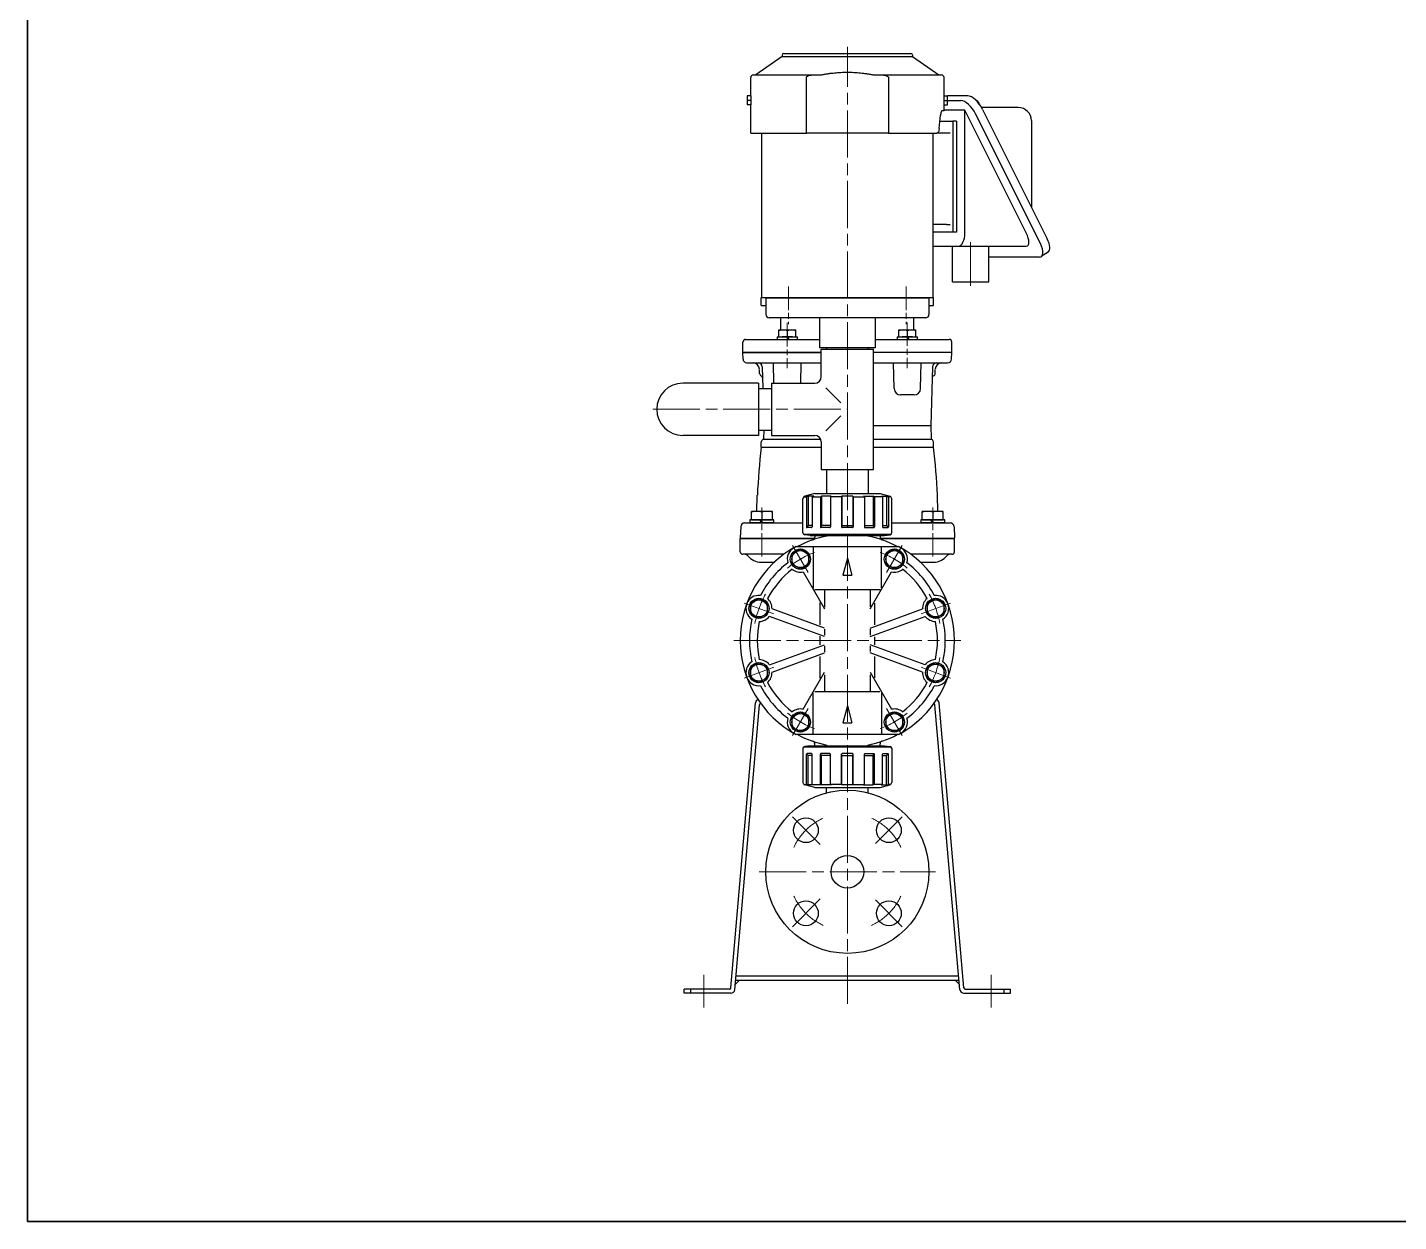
# Model space of a CAD drawing. Header units: millimetres. Extents: x 0 to 2100, y 0 to 1485.
# Drawn here: x 0 to 1050, y 0 to 914 of the extents above; entities that cross this region are included whole.
import ezdxf
from ezdxf.enums import TextEntityAlignment as Align

# ---------------------------------------------------------------- set-up
doc = ezdxf.new("R2010")
doc.units = ezdxf.units.MM
doc.linetypes.add('AM_ISO08W050', pattern=[18, 12, -1.5, 3, -1.5])
doc.linetypes.add('AM_ISO08W050x2', pattern=[9, 6, -0.75, 1.5, -0.75])
for name, color, linetype, lineweight in [('AM_0', 7, 'Continuous', 35), ('AM_1', 3, 'Continuous', 30), ('AM_1N', 3, 'Continuous', 30), ('AM_7', 2, 'AM_ISO08W050', 15), ('ZUWAKU-AM_0', 7, 'Continuous', 35), ('ZUWAKU-AM_6', 110, 'Continuous', 15)]:
    doc.layers.add(name, color=color, linetype=linetype, lineweight=lineweight)
doc.styles.get("Standard").update_dxf_attribs({"font": 'MS PMincho.ttf'})

# ---------------------------------------------------------------- blocks, each defined once
blk = doc.blocks.new('0DXFF_A3')
at = {"layer": 'ZUWAKU-AM_0', "color": 255, "linetype": 'Continuous'}
for p, q in [((0, 297), (0, 0)), ((0, 0), (420, 0))]:
    blk.add_line(p, q, dxfattribs=at)
at = {"layer": 'ZUWAKU-AM_0', "color": 40}
blk.add_attdef('DWG{7}', (353.5, 8.5), '', height=6, dxfattribs=at)
blk.add_attdef('REV', text='', height=4, dxfattribs=at).set_placement((406.69, 7.8), align=Align.BOTTOM_CENTER)
at = {"layer": 'ZUWAKU-AM_6', "flags": 1}
blk.add_attdef('FOR', (336, 28), '', height=2.5, dxfattribs=at)
at = {"layer": 'ZUWAKU-AM_6', "color": 100}
blk.add_attdef('MOD{17}', text='', height=3.2, dxfattribs=at).set_placement((351.87, 22), align=Align.MIDDLE_LEFT)

msp = doc.modelspace()

# ---------------------------------------------------------------- linework, layer by layer
at = {"layer": 'AM_1'}
for p, q in [((577.9, 893), (577.9, 891.8)), ((579.2, 894.3), (676.6, 894.3)), ((677.9, 893), (677.9, 891.8)), ((577.9, 891.8), (557.9, 877.8)), ((577.9, 891.8), (677.9, 891.8)), ((677.9, 891.8), (697.9, 877.8)), ((553.9, 861.8), (553.9, 875.8)), ((555.9, 877.8), (601.5, 877.8)), ((596.5, 833.3), (596.5, 875.8)), ((601.5, 877.8), (607.6, 877.8)), ((648.1, 877.8), (654.2, 877.8)), ((654.2, 877.8), (699.9, 877.8)), ((659.3, 875.8), (659.3, 833.3)), ((701.9, 861.8), (701.9, 875.8)), ((553.9, 861.8), (551.1, 861.8)), ((551.1, 861.8), (551.1, 858.3)), ((553.9, 861.8), (553.9, 858.3)), ((701.9, 861.8), (704.7, 861.8)), ((701.9, 858.3), (701.9, 861.8)), ((720.2, 861.8), (704.7, 861.8)), ((704.7, 858.3), (704.7, 861.8)), ((553.9, 858.3), (551.1, 858.3)), ((551.1, 858.3), (551.1, 854.8)), ((553.9, 854.8), (551.1, 854.8)), ((553.9, 858.3), (553.9, 854.8)), ((553.9, 833.3), (553.9, 854.8)), ((701.9, 858.3), (704.7, 858.3)), ((701.9, 854.8), (701.9, 858.3)), ((701.9, 850.3), (701.9, 854.8)), ((701.9, 854.8), (704.7, 854.8)), ((717.9, 850.9), (701.9, 850.9)), ((704.7, 858.3), (714.9, 858.3)), ((704.7, 854.8), (704.7, 858.3)), ((764.9, 756.8), (717.9, 850.9)), ((717.9, 756.8), (717.9, 850.9)), ((758.8, 852.8), (730.6, 852.8)), ((731.4, 851.4), (781, 752.2)), ((698.8, 842.3), (708.6, 842.3)), ((701.9, 850.3), (700.4, 850.3)), ((711.4, 842.3), (708.6, 842.3)), ((708.6, 842.3), (708.6, 757.3)), ((711.4, 842.3), (711.4, 757.3)), ((775.7, 748.7), (726.1, 847.9)), ((768.8, 842.8), (768.8, 776.6)), ((553.9, 833.3), (596.5, 833.3)), ((562.3, 707.3), (562.3, 833.3)), ((659.3, 833.3), (596.5, 833.3)), ((659.3, 833.3), (696.5, 833.3)), ((693.5, 707.3), (693.5, 833.3)), ((703.9, 833.3), (696.5, 833.3)), ((706.6, 833.3), (703.9, 833.3)), ((703.9, 763.3), (693.5, 763.3)), ((708.6, 757.3), (693.5, 757.3)), ((703.9, 763.3), (706.6, 763.3)), ((711.4, 757.3), (708.6, 757.3)), ((693.5, 746.8), (712.9, 746.8)), ((708.3, 719.3), (708.3, 746.8)), ((712.9, 746.8), (764.9, 746.8)), ((736.3, 719.3), (736.3, 746.8)), ((774.9, 738.3), (736.3, 738.3)), ((781.6, 742.2), (776.4, 738.7)), ((708.3, 719.3), (736.3, 719.3)), ((561.9, 707.3), (693.9, 707.3)), ((561.9, 701.3), (561.9, 707.3)), ((565.4, 706.8), (565.4, 694.3)), ((690.4, 706.8), (565.4, 706.8)), ((690.4, 706.8), (690.4, 694.3)), ((693.9, 701.3), (693.9, 707.3)), ((561.9, 701.3), (565.4, 701.3)), ((690.4, 701.3), (693.9, 701.3)), ((687.9, 691.8), (567.9, 691.8)), ((575.4, 682.6), (588.4, 682.6)), ((575.4, 677.3), (575.4, 682.6)), ((576.9, 682.6), (576.9, 691.8)), ((588.4, 677.3), (588.4, 682.6)), ((606.6, 691.8), (606.6, 668.8)), ((649.1, 691.8), (649.1, 668.8)), ((667.3, 682.6), (680.3, 682.6)), ((667.3, 677.3), (667.3, 682.6)), ((678.9, 682.6), (678.9, 691.8)), ((680.3, 677.3), (680.3, 682.6)), ((547.9, 665.3), (547.9, 673.3)), ((549.9, 675.3), (606.6, 675.3)), ((574.2, 677.3), (589.6, 677.3)), ((574.2, 677.3), (574.2, 675.3)), ((574.2, 675.3), (589.6, 675.3)), ((575.4, 677.3), (577.9, 677.3)), ((577.9, 677.3), (585.9, 677.3)), ((585.9, 677.3), (577.9, 677.3)), ((581.5, 677.3), (582.2, 675.3)), ((581.9, 682), (581.9, 677.3)), ((582.3, 677.3), (583, 675.3)), ((585.9, 677.3), (588.4, 677.3)), ((589.6, 675.3), (589.6, 677.3)), ((649.1, 675.3), (705.9, 675.3)), ((666.1, 677.3), (681.5, 677.3)), ((666.1, 677.3), (666.1, 675.3)), ((666.1, 675.3), (681.5, 675.3)), ((667.3, 677.3), (669.8, 677.3)), ((669.8, 677.3), (677.8, 677.3)), ((677.8, 677.3), (669.8, 677.3)), ((673.4, 677.3), (674.2, 675.3)), ((673.8, 682), (673.8, 677.3)), ((674.2, 677.3), (675, 675.3)), ((677.8, 677.3), (680.3, 677.3)), ((681.5, 675.3), (681.5, 677.3)), ((707.9, 665.3), (707.9, 673.3)), ((547.9, 665.3), (607.9, 665.3)), ((548, 660.2), (547.9, 665.3)), ((607.9, 665.3), (547.9, 665.3)), ((607.9, 665.3), (547.9, 665.3)), ((649.1, 668.8), (606.6, 668.8)), ((607.9, 646.8), (607.9, 667.8)), ((607.9, 667.8), (647.9, 667.8)), ((611.9, 668.8), (611.9, 667.8)), ((643.9, 668.8), (643.9, 667.8)), ((647.9, 575.8), (647.9, 667.8)), ((707.9, 665.3), (647.9, 665.3)), ((707.9, 665.3), (647.9, 665.3)), ((707.9, 665.3), (647.9, 665.3)), ((707.7, 660.2), (707.9, 665.3)), ((550.7, 657.3), (607.9, 657.3)), ((560.7, 649.2), (560.6, 652.4)), ((562.7, 654.4), (563.1, 637.8)), ((571.7, 641.8), (571.3, 657.3)), ((592.2, 641.8), (592.6, 657.3)), ((647.9, 657.3), (704.7, 657.3)), ((663.7, 637.7), (663.2, 657.3)), ((684, 637.7), (684.5, 657.3)), ((693.1, 654.4), (691.9, 609.3)), ((695.1, 649.2), (695.1, 652.4)), ((559.9, 641.8), (501.9, 641.8)), ((559.9, 641.8), (559.9, 601.8)), ((569.9, 641.8), (569.9, 601.8)), ((569.9, 641.8), (602.9, 641.8)), ((559.9, 637.8), (569.9, 637.8)), ((611.4, 638.3), (622.9, 626.7)), ((679, 632.8), (668.7, 632.8)), ((611.4, 605.3), (622.9, 616.8)), ((647.9, 609.3), (691.9, 609.3)), ((691.9, 609.3), (692.1, 599.1)), ((559.9, 601.8), (501.9, 601.8)), ((559.9, 605.8), (569.9, 605.8)), ((607.5, 598.8), (563.5, 598.8)), ((563.8, 605.8), (563.7, 599.1)), ((569.9, 601.8), (602.9, 601.8)), ((692.2, 598.8), (647.9, 598.8)), ((561.9, 592.8), (562, 596.8)), ((561.9, 592.8), (607.9, 592.8)), ((607.9, 596.8), (607.9, 575.8)), ((647.9, 592.8), (693.9, 592.8)), ((693.9, 592.8), (693.8, 596.8)), ((607.9, 575.8), (647.9, 575.8)), ((611.9, 575.8), (611.9, 557.3)), ((643.9, 575.8), (643.9, 557.3)), ((602.9, 557.3), (595.4, 555.3)), ((602.9, 557.3), (652.9, 557.3)), ((652.9, 557.3), (660.4, 555.3)), ((558.6, 543.7), (558.9, 556.1)), ((593.9, 527.3), (593.9, 553.3)), ((594.6, 554.9), (596.5, 554.9)), ((597.9, 555.3), (596.5, 554.9)), ((596.5, 554.9), (596.5, 531.8)), ((597.9, 555.3), (597.9, 532.8)), ((602.1, 555.3), (597.9, 555.3)), ((602.1, 555.3), (600.9, 554.9)), ((600.9, 554.9), (607.2, 554.9)), ((600.9, 554.9), (600.9, 531.8)), ((607.2, 554.9), (608.1, 555.3)), ((607.2, 554.9), (607.2, 531.8)), ((608.1, 555.3), (608.1, 532.8)), ((615.4, 555.3), (608.1, 555.3)), ((614.9, 554.9), (615.4, 555.3)), ((614.9, 554.9), (614.9, 531.8)), ((623.4, 554.9), (614.9, 554.9)), ((623.6, 555.3), (623.4, 554.9)), ((623.4, 554.9), (623.4, 531.8)), ((623.6, 555.3), (623.6, 532.8)), ((632.1, 555.3), (623.6, 555.3)), ((632.1, 555.3), (632.1, 532.8)), ((632.1, 555.3), (632.3, 554.9)), ((632.3, 554.9), (632.3, 531.8)), ((632.3, 554.9), (640.9, 554.9)), ((640.3, 555.3), (647.7, 555.3)), ((640.9, 554.9), (640.3, 555.3)), ((640.9, 554.9), (640.9, 531.8)), ((647.7, 555.3), (647.7, 532.8)), ((648.6, 554.9), (647.7, 555.3)), ((654.9, 554.9), (648.6, 554.9)), ((648.6, 554.9), (648.6, 531.8)), ((653.7, 555.3), (657.9, 555.3)), ((653.7, 555.3), (654.9, 554.9)), ((654.9, 554.9), (654.9, 531.8)), ((657.9, 555.3), (657.9, 532.8)), ((657.9, 555.3), (659.3, 554.9)), ((661.2, 554.9), (659.3, 554.9)), ((659.3, 554.9), (659.3, 531.8)), ((661.9, 527.3), (661.9, 553.3)), ((697.2, 543.7), (696.8, 556.1)), ((571.7, 537.3), (553.3, 537.3)), ((553.3, 537.3), (553.3, 534.8)), ((570.5, 543.7), (554.5, 543.7)), ((554.5, 537.3), (554.5, 543.7)), ((554.5, 537.3), (570.5, 537.3)), ((567.5, 537.3), (557.5, 537.3)), ((562, 534.8), (561.1, 537.3)), ((563, 534.8), (562.1, 537.3)), ((562.5, 543), (562.5, 537.3)), ((570.5, 537.3), (570.5, 543.7)), ((571.7, 534.8), (571.7, 537.3)), ((702.5, 537.3), (684.1, 537.3)), ((684.1, 537.3), (684.1, 534.8)), ((701.3, 543.7), (685.3, 543.7)), ((685.3, 537.3), (685.3, 543.7)), ((685.3, 537.3), (701.3, 537.3)), ((698.3, 537.3), (688.3, 537.3)), ((692.8, 534.8), (691.9, 537.3)), ((693.8, 534.8), (692.9, 537.3)), ((693.3, 543), (693.3, 537.3)), ((701.3, 537.3), (701.3, 543.7)), ((702.5, 534.8), (702.5, 537.3)), ((546.2, 531.9), (545.9, 523.3)), ((549.2, 534.8), (593.9, 534.8)), ((571.7, 534.8), (553.3, 534.8)), ((594.5, 526.1), (661.2, 526.1)), ((599.4, 525.3), (595.2, 525.8)), ((597.9, 532.8), (596.6, 531.4)), ((600.4, 531.3), (597, 531.3)), ((600.9, 532.8), (597.9, 532.8)), ((599.4, 525.3), (656.4, 525.3)), ((602.9, 525.3), (602.9, 523.8)), ((608.1, 532.8), (607.3, 531.5)), ((614.4, 531.3), (607.7, 531.3)), ((614.9, 532.8), (608.1, 532.8)), ((623.6, 532.8), (623.5, 531.6)), ((623.6, 532.8), (632.1, 532.8)), ((631.8, 531.3), (623.9, 531.3)), ((632.1, 532.8), (632.3, 531.6)), ((640.9, 532.8), (647.7, 532.8)), ((641.4, 531.3), (648.1, 531.3)), ((647.7, 532.8), (648.5, 531.5)), ((652.9, 525.3), (652.9, 523.8)), ((654.9, 532.8), (657.9, 532.8)), ((655.4, 531.3), (658.8, 531.3)), ((656.4, 525.3), (660.6, 525.8)), ((657.9, 532.8), (659.1, 531.4)), ((661.9, 534.8), (706.6, 534.8)), ((702.5, 534.8), (684.1, 534.8)), ((709.6, 531.9), (709.9, 523.3)), ((545.9, 523.3), (546.4, 522.8)), ((602.6, 522.8), (545.9, 522.8)), ((545.9, 512.8), (545.9, 522.8)), ((546.4, 522.8), (602.6, 522.8)), ((588.6, 516.8), (667.1, 516.8)), ((601.7, 516.8), (601.7, 485)), ((709.9, 522.8), (653.2, 522.8)), ((653.2, 522.8), (709.4, 522.8)), ((654, 485.1), (654, 516.8)), ((709.9, 523.3), (709.4, 522.8)), ((709.9, 512.8), (709.9, 522.8)), ((579.2, 510.8), (547.9, 510.8)), ((561.8, 504.8), (572, 504.8)), ((627.9, 507.8), (624.4, 494.8)), ((627.9, 507.8), (631.4, 494.8)), ((707.9, 510.8), (676.5, 510.8)), ((683.8, 504.8), (693.9, 504.8)), ((594, 497.4), (610.4, 469)), ((624.4, 494.8), (631.4, 494.8)), ((645.3, 469), (661.7, 497.4)), ((603.1, 483.8), (652.9, 483.8)), ((610.4, 483.8), (610.4, 470.3)), ((645.3, 483.8), (645.3, 470.6)), ((606.8, 473.8), (606.8, 456.9)), ((648.9, 456.8), (648.9, 473.4)), ((610.4, 447.9), (568.2, 463.3)), ((610.4, 454.3), (570.2, 469)), ((645.3, 454.3), (685.5, 469)), ((645.3, 447.9), (687.6, 463.3)), ((610.4, 453.5), (610.4, 448.9)), ((645.3, 453.5), (645.3, 448.9)), ((568.2, 426.3), (610.4, 441.6)), ((606.8, 448.1), (606.8, 441.4)), ((687.6, 426.3), (645.3, 441.6)), ((648.9, 441.4), (648.9, 447.7)), ((570.2, 420.6), (610.4, 435.3)), ((606.8, 432.7), (606.8, 415.9)), ((610.4, 440.6), (610.4, 436)), ((645.3, 440.6), (645.3, 436.5)), ((685.5, 420.6), (645.3, 435.3)), ((648.9, 416.2), (648.9, 432.5)), ((594, 392.2), (610.4, 420.6)), ((645.3, 420.6), (661.7, 392.2)), ((610.4, 418.6), (610.4, 405.8)), ((645.3, 418.6), (645.3, 405.8)), ((601.7, 372.8), (601.7, 404.7)), ((603, 405.8), (652.8, 405.8)), ((654, 404.7), (654, 372.8)), ((538.6, 178.9), (557.6, 397.1)), ((541.6, 177.5), (560.7, 395.7)), ((627.9, 394.8), (624.4, 381.8)), ((627.9, 394.8), (631.4, 381.8)), ((714.1, 177.5), (695, 395.7)), ((717.2, 178.9), (698.1, 397.1)), ((624.4, 381.8), (631.4, 381.8)), ((667.1, 372.8), (588.6, 372.8)), ((593.9, 362.3), (593.9, 336.2)), ((594.5, 363.5), (661.2, 363.5)), ((599.4, 364.3), (595.2, 363.7)), ((596.5, 334.7), (596.5, 357.8)), ((597.9, 356.8), (596.6, 358.1)), ((600.4, 358.3), (597, 358.3)), ((599.4, 364.3), (656.4, 364.3)), ((600.9, 334.7), (600.9, 357.8)), ((602.9, 364.3), (602.9, 365.8)), ((607.2, 334.7), (607.2, 357.8)), ((608.1, 356.8), (607.3, 358.1)), ((614.4, 358.3), (607.7, 358.3)), ((614.9, 334.7), (614.9, 357.8)), ((623.4, 334.7), (623.4, 357.8)), ((623.6, 356.8), (623.5, 358)), ((631.8, 358.3), (623.9, 358.3)), ((632.1, 356.8), (632.3, 358)), ((632.3, 334.7), (632.3, 357.8)), ((640.9, 334.7), (640.9, 357.8)), ((641.4, 358.3), (648.1, 358.3)), ((647.7, 356.8), (648.5, 358.1)), ((648.6, 334.7), (648.6, 357.8)), ((652.9, 364.3), (652.9, 365.8)), ((654.9, 334.7), (654.9, 357.8)), ((655.4, 358.3), (658.8, 358.3)), ((656.4, 364.3), (660.6, 363.7)), ((657.9, 356.8), (659.1, 358.1)), ((659.3, 334.7), (659.3, 357.8)), ((661.9, 362.3), (661.9, 336.2)), ((600.9, 356.8), (597.9, 356.8)), ((597.9, 334.3), (597.9, 356.8)), ((614.9, 356.8), (608.1, 356.8)), ((608.1, 334.3), (608.1, 356.8)), ((623.6, 356.8), (632.1, 356.8)), ((623.6, 334.3), (623.6, 356.8)), ((632.1, 334.3), (632.1, 356.8)), ((640.9, 356.8), (647.7, 356.8)), ((647.7, 334.3), (647.7, 356.8)), ((654.9, 356.8), (657.9, 356.8)), ((657.9, 334.3), (657.9, 356.8)), ((594.6, 334.7), (596.5, 334.7)), ((602.9, 332.3), (595.4, 334.3)), ((597.9, 334.3), (596.5, 334.7)), ((602.1, 334.3), (597.9, 334.3)), ((600.9, 334.7), (607.2, 334.7)), ((602.1, 334.3), (600.9, 334.7)), ((602.9, 332.3), (652.9, 332.3)), ((607.2, 334.7), (608.1, 334.3)), ((615.4, 334.3), (608.1, 334.3)), ((611.9, 328.2), (611.9, 332.3)), ((614.9, 334.7), (615.4, 334.3)), ((623.4, 334.7), (614.9, 334.7)), ((623.6, 334.3), (623.4, 334.7)), ((632.1, 334.3), (623.6, 334.3)), ((632.1, 334.3), (632.3, 334.7)), ((632.3, 334.7), (640.9, 334.7)), ((640.9, 334.7), (640.3, 334.3)), ((640.3, 334.3), (647.7, 334.3)), ((643.9, 328.2), (643.9, 332.3)), ((648.6, 334.7), (647.7, 334.3)), ((654.9, 334.7), (648.6, 334.7)), ((652.9, 332.3), (660.4, 334.3)), ((653.7, 334.3), (654.9, 334.7)), ((653.7, 334.3), (657.9, 334.3)), ((657.9, 334.3), (659.3, 334.7)), ((661.2, 334.7), (659.3, 334.7)), ((545.3, 184.8), (542, 181.5)), ((542.3, 184.8), (713.5, 184.8)), ((542.6, 188), (713.2, 188)), ((710.5, 184.8), (713.8, 181.5)), ((502.9, 174.8), (502.9, 178)), ((537.6, 178), (502.9, 178)), ((538.7, 174.8), (502.9, 174.8)), ((507.9, 174.8), (507.9, 178)), ((717.1, 174.8), (752.9, 174.8)), ((718.2, 178), (752.9, 178)), ((747.9, 174.8), (747.9, 178)), ((752.9, 174.8), (752.9, 178))]:
    msp.add_line(p, q, dxfattribs=at)
for centre, radius in [((627.9, 267.8), 62.5), ((596.1, 299.6), 9.5), ((659.7, 299.6), 9.5), ((627.9, 267.8), 12.5), ((596.1, 236), 9.5), ((659.7, 236), 9.5)]:
    msp.add_circle(centre, radius, dxfattribs=at)
for centre, radius, start, end in [((579.2, 893), 1.3, 90, 180), ((676.6, 893), 1.3, 0, 90), ((555.9, 875.8), 2, 90, 180), ((699.9, 875.8), 2, 0, 90), ((758.8, 842.8), 10, 0, 90), ((567.9, 694.3), 2.5, 180, 270), ((687.9, 694.3), 2.5, 270, 0), ((578.7, 673.2), 9.37, 69.7054, 110.2946), ((585.2, 673.2), 9.37, 69.7054, 110.2946), ((670.6, 673.2), 9.37, 69.7054, 110.2946), ((677.1, 673.2), 9.37, 69.7054, 110.2946), ((549.9, 673.3), 2, 90, 180), ((705.9, 673.3), 2, 0, 90), ((551, 660.3), 3, 181.5003, 261.6843), ((550.3, 655.3), 2, 76.8336, 81.6846), ((555.6, 652.3), 5, 1.4993, 90), ((559.7, 654.3), 3, 1.4993, 90), ((696.1, 654.3), 3, 90, 178.5006), ((700.1, 652.3), 5, 90, 178.5007), ((704.7, 660.3), 3, 270, 358.5), ((501.9, 621.8), 20, 90, 270), ((562.7, 649.3), 2, 181.499, 243.7177), ((560.9, 645.7), 2, 1.4988, 63.7167), ((602.9, 646.8), 5, 270, 0), ((694.8, 645.7), 2, 116.2833, 178.5012), ((693.1, 649.3), 2, 296.2823, 358.501), ((668.7, 637.8), 5, 181.5007, 270), ((679, 637.8), 5, 270, 358.4996), ((564, 596.8), 2, 108.2315, 178.5), ((563.2, 599.2), 0.5, 288.2315, 359), ((602.9, 596.8), 5, 0, 90), ((692.6, 599.2), 0.5, 181, 251.7685), ((691.8, 596.8), 2, 1.5, 71.7685), ((1088.4, 531.8), 530, 173.3909, 177.3692), ((167.4, 531.8), 530, 2.6308, 6.6091), ((595.9, 553.3), 2, 105, 180), ((659.9, 553.3), 2, 0, 75), ((558.5, 532.2), 11.5, 69.7054, 110.2946), ((566.5, 532.2), 11.5, 69.7054, 110.2946), ((689.3, 532.2), 11.5, 69.7054, 110.2946), ((697.3, 532.2), 11.5, 69.7054, 110.2946), ((549.2, 531.8), 3, 90, 178), ((595.4, 527.3), 1.5, 180, 262.5), ((597, 531.8), 0.5, 180, 270), ((600.4, 531.8), 0.5, 270, 0), ((607.7, 531.8), 0.5, 180, 270), ((614.4, 531.8), 0.5, 270, 0), ((623.9, 531.8), 0.5, 180, 270), ((631.8, 531.8), 0.5, 270, 0), ((641.4, 531.8), 0.5, 180, 270), ((648.1, 531.8), 0.5, 270, 0), ((655.4, 531.8), 0.5, 180, 270), ((658.8, 531.8), 0.5, 270, 0), ((660.4, 527.3), 1.5, 277.5, 0), ((706.6, 531.8), 3, 2, 90), ((627.9, 444.8), 82, 118.5921, 241.4079), ((591.9, 507.1), 10, 120, 196.3019), ((627.9, 444.8), 81.5, 101.0096, 117.9404), ((600.9, 523.8), 2, 288.8658, 0), ((627.9, 444.8), 81.5, 62.0596, 78.9904), ((654.9, 523.8), 2, 180, 251.1342), ((627.9, 444.8), 82, 298.5921, 61.4079), ((663.9, 507.1), 10, 343.6981, 60), ((547.9, 512.8), 2, 180, 270), ((549.3, 507.8), 3, 38.6822, 90), ((561.8, 517.8), 13, 218.6822, 270), ((627.9, 444.8), 75, 127.4431, 152.5569), ((627.9, 444.8), 75, 27.4431, 52.5569), ((693.9, 517.8), 13, 270, 321.3178), ((706.4, 507.8), 3, 90, 141.3178), ((707.9, 512.8), 2, 270, 0), ((627.9, 444.8), 69, 127.7604, 152.2396), ((591.9, 507.1), 10, 231.2965, 282.5424), ((663.9, 507.1), 10, 257.4576, 308.7035), ((627.9, 444.8), 69, 27.7604, 52.2396), ((560.2, 469.4), 10, 83.6981, 236.3019), ((560.2, 469.4), 10, 357.4576, 48.7035), ((695.5, 469.4), 10, 131.2965, 182.5424), ((695.5, 469.4), 10, 303.6981, 96.3019), ((560.2, 469.4), 10, 271.2965, 322.5424), ((695.5, 469.4), 10, 217.4576, 268.7035), ((627.9, 444.8), 75, 167.4431, 192.5569), ((627.9, 444.8), 69, 167.7604, 192.2396), ((627.9, 444.8), 69, 347.7604, 12.2396), ((627.9, 444.8), 75, 347.4431, 12.5569), ((560.2, 420.2), 10, 123.6981, 276.3019), ((560.2, 420.2), 10, 37.4576, 88.7035), ((560.2, 420.2), 10, 311.2965, 2.5424), ((695.5, 420.2), 10, 177.4576, 228.7035), ((695.5, 420.2), 10, 91.2965, 142.5424), ((695.5, 420.2), 10, 263.6981, 56.3019), ((627.9, 444.8), 75, 207.4431, 232.5569), ((627.9, 444.8), 69, 207.7604, 232.2396), ((627.9, 444.8), 69, 307.7604, 332.2396), ((627.9, 444.8), 75, 307.4431, 332.5569), ((560.6, 396.8), 3, 112.496, 175), ((695.1, 396.8), 3, 5, 67.504), ((561.7, 395.6), 1, 100.1104, 175), ((591.9, 382.4), 10, 77.4576, 128.7035), ((663.9, 382.4), 10, 51.2965, 102.5424), ((694, 395.6), 1, 5, 79.8896), ((591.9, 382.4), 10, 163.6981, 240), ((663.9, 382.4), 10, 300, 16.3019), ((627.9, 444.8), 81.5, 242.0596, 258.9904), ((600.9, 365.8), 2, 0, 71.1342), ((627.9, 444.8), 81.5, 281.0096, 297.9404), ((654.9, 365.8), 2, 108.8658, 180), ((595.4, 362.3), 1.5, 97.5, 180), ((597, 357.8), 0.5, 90, 180), ((600.4, 357.8), 0.5, 0, 90), ((607.7, 357.8), 0.5, 90, 180), ((614.4, 357.8), 0.5, 0, 90), ((623.9, 357.8), 0.5, 90, 180), ((631.8, 357.8), 0.5, 0, 90), ((641.4, 357.8), 0.5, 90, 180), ((648.1, 357.8), 0.5, 0, 90), ((655.4, 357.8), 0.5, 90, 180), ((658.8, 357.8), 0.5, 0, 90), ((660.4, 362.3), 1.5, 0, 82.5), ((595.9, 336.2), 2, 180, 255), ((659.9, 336.2), 2, 285, 0), ((537.6, 179), 1, 270, 355), ((718.2, 179), 1, 185, 270), ((538.7, 177.8), 3, 270, 355), ((717.1, 177.8), 3, 185, 270)]:
    msp.add_arc(centre, radius, start, end, dxfattribs=at)
for centre, major_axis, ratio, start_param, end_param in [((725.4, 851.4), (-6.66, 9.98), 0.433013, 4.431354, 6.00215), ((720.1, 847.9), (-6.66, 9.98), 0.433013, 4.431354, 6.00215), ((627.9, 906), (0, -222.7), 0.332353, 1.254575, 1.302205), ((712.9, 756.8), (0, -10), 0.5, 0, 1.570796), ((759.9, 756.8), (6.02, -9.73), 0.381966, 6.051362, 7.622158), ((769.7, 748.7), (6.66, -9.98), 0.433013, 6.00215, 7.572947), ((775, 752.2), (6.66, -9.98), 0.433013, 0, 1.289761)]:
    msp.add_ellipse(centre, major_axis=major_axis, ratio=ratio, start_param=start_param, end_param=end_param, dxfattribs=at)
for points, knots in [([(596.5, 875.8), (596.5, 875.9), (596.5, 876), (596.5, 876.1), (596.6, 876.3), (596.8, 876.6), (597.1, 876.8), (597.8, 877.2), (598.3, 877.4), (599.7, 877.7), (600.7, 877.8), (601.5, 877.8)], [2.3697338, 2.3697338, 2.3697338, 2.3697338, 2.3948499, 2.3948499, 2.4238554, 2.4238554, 2.5126853, 2.5126853, 2.6647629, 2.6647629, 2.9177034, 2.9177034, 2.9177034, 2.9177034]), ([(654.2, 877.8), (655.1, 877.8), (656.1, 877.7), (657.4, 877.4), (658, 877.2), (658.7, 876.8), (659, 876.6), (659.2, 876.3), (659.2, 876.1), (659.3, 876), (659.3, 875.9), (659.3, 875.8)], [1.8217642, 1.8217642, 1.8217642, 1.8217642, 2.0747048, 2.0747048, 2.2267823, 2.2267823, 2.3156122, 2.3156122, 2.3446177, 2.3446177, 2.3697338, 2.3697338, 2.3697338, 2.3697338]), ([(726.9, 858.3), (726.8, 858.4), (726.6, 858.5), (726.3, 858.6), (726.2, 858.7), (725.9, 858.8), (725.9, 858.8), (725.9, 858.8)], [2.0350712, 2.0350712, 2.0350712, 2.0350712, 2.2078627, 2.2078627, 2.3806542, 2.3806542, 2.4183023, 2.4183023, 2.4183023, 2.4183023]), ([(729.2, 855), (729.1, 855.2), (729, 855.5), (728.8, 856), (728.7, 856.2), (728.5, 856.6), (728.3, 856.8), (728, 857.2), (727.9, 857.4), (727.5, 857.8), (727.2, 858), (726.9, 858.3)], [0.679241, 0.679241, 0.679241, 0.679241, 0.904129, 0.904129, 1.186865, 1.186865, 1.4696, 1.4696, 1.752336, 1.752336, 2.035071, 2.035071, 2.035071, 2.035071]), ([(700.4, 850.3), (700.2, 850.3), (700.1, 850.2), (699.8, 849.7), (699.7, 849.3), (699.4, 848.4), (699.3, 847.8), (699.2, 847.1), (699.2, 847), (699.2, 846.9)], [0.7592089, 0.7592089, 0.7592089, 0.7592089, 0.9528413, 0.9528413, 1.1464736, 1.1464736, 1.3348006, 1.3348006, 1.3682523, 1.3682523, 1.3682523, 1.3682523]), ([(698.2, 836.7), (698.2, 836.6), (698.2, 836.5), (698.1, 835.8), (698, 835.2), (697.7, 834.3), (697.5, 833.9), (697, 833.4), (696.7, 833.3), (696.5, 833.3)], [0.1549842, 0.1549842, 0.1549842, 0.1549842, 0.1874625, 0.1874625, 0.3749251, 0.3749251, 0.5767283, 0.5767283, 0.7785316, 0.7785316, 0.7785316, 0.7785316])]:
    msp.add_open_spline(points, degree=3, knots=knots, dxfattribs=at)
msp.add_rational_spline([(607.6, 877.8), (627.9, 881.9), (648.1, 877.8)], [1, 1.0446876432, 1], degree=2, dxfattribs=at)
at = {"layer": 'AM_1N'}
for p, q in [((591.9, 514.7), (585.4, 510.9)), ((598.4, 510.9), (591.9, 514.7)), ((663.9, 514.7), (657.4, 510.9)), ((670.4, 510.9), (663.9, 514.7)), ((585.4, 510.9), (585.4, 503.4)), ((598.4, 503.4), (598.4, 510.9)), ((657.4, 510.9), (657.4, 503.4)), ((670.4, 503.4), (670.4, 510.9)), ((585.4, 503.4), (591.9, 499.6)), ((591.9, 499.6), (598.4, 503.4)), ((657.4, 503.4), (663.9, 499.6)), ((663.9, 499.6), (670.4, 503.4)), ((560.2, 476.9), (553.7, 473.2)), ((553.7, 473.2), (553.7, 465.7)), ((566.7, 473.2), (560.2, 476.9)), ((566.7, 465.7), (566.7, 473.2)), ((695.5, 476.9), (689, 473.2)), ((689, 473.2), (689, 465.7)), ((702, 473.2), (695.5, 476.9)), ((702, 465.7), (702, 473.2)), ((553.7, 465.7), (560.2, 461.9)), ((560.2, 461.9), (566.7, 465.7)), ((689, 465.7), (695.5, 461.9)), ((695.5, 461.9), (702, 465.7)), ((560.2, 427.7), (553.7, 423.9)), ((553.7, 423.9), (553.7, 416.4)), ((566.7, 423.9), (560.2, 427.7)), ((566.7, 416.4), (566.7, 423.9)), ((695.5, 427.7), (689, 423.9)), ((689, 423.9), (689, 416.4)), ((702, 423.9), (695.5, 427.7)), ((702, 416.4), (702, 423.9)), ((553.7, 416.4), (560.2, 412.7)), ((560.2, 412.7), (566.7, 416.4)), ((689, 416.4), (695.5, 412.7)), ((695.5, 412.7), (702, 416.4)), ((591.9, 389.9), (585.4, 386.2)), ((598.4, 386.2), (591.9, 389.9)), ((663.9, 389.9), (657.4, 386.2)), ((670.4, 386.2), (663.9, 389.9)), ((585.4, 386.2), (585.4, 378.7)), ((585.4, 378.7), (591.9, 374.9)), ((591.9, 374.9), (598.4, 378.7)), ((598.4, 378.7), (598.4, 386.2)), ((657.4, 386.2), (657.4, 378.7)), ((657.4, 378.7), (663.9, 374.9)), ((663.9, 374.9), (670.4, 378.7)), ((670.4, 378.7), (670.4, 386.2))]:
    msp.add_line(p, q, dxfattribs=at)
for centre, radius in [((591.9, 507.1), 7.7), ((663.9, 507.1), 7.7), ((591.9, 507.1), 6.5), ((663.9, 507.1), 6.5), ((560.2, 469.4), 7.7), ((560.2, 469.4), 6.5), ((695.5, 469.4), 7.7), ((695.5, 469.4), 6.5), ((560.2, 420.2), 7.7), ((560.2, 420.2), 6.5), ((695.5, 420.2), 7.7), ((695.5, 420.2), 6.5), ((591.9, 382.4), 7.7), ((591.9, 382.4), 6.5), ((663.9, 382.4), 7.7), ((663.9, 382.4), 6.5)]:
    msp.add_circle(centre, radius, dxfattribs=at)
at = {"layer": 'AM_7', "ltscale": 3}
for p, q in [((627.9, 166.6), (627.9, 899.3)), ((722.3, 749.8), (722.3, 716.3)), ((478.9, 621.8), (627.9, 621.8)), ((585.9, 517.5), (597.9, 496.8)), ((657.9, 496.8), (669.9, 517.5)), ((571.5, 465.3), (548.9, 473.5)), ((684.3, 465.3), (706.8, 473.5)), ((540.9, 444.8), (714.9, 444.8)), ((548.9, 416.1), (571.5, 424.3)), ((706.8, 416.1), (684.3, 424.3)), ((585.9, 372), (597.9, 392.8)), ((657.9, 392.8), (669.9, 372)), ((585.8, 309.9), (607, 288.6)), ((669.9, 309.9), (649.4, 289.3)), ((560.4, 267.8), (695.4, 267.8)), ((607.1, 247), (585.8, 225.7)), ((649.5, 246.2), (669.9, 225.7)), ((517.9, 164), (517.9, 189)), ((737.9, 164), (737.9, 189))]:
    msp.add_line(p, q, dxfattribs=at)
at = {"layer": 'AM_7', "linetype": 'AM_ISO08W050x2', "ltscale": 3}
for p, q in [((582.9, 715.8), (582.9, 686.9)), ((672.9, 715.8), (672.9, 686.9)), ((581.9, 687.9), (581.9, 653.3)), ((673.8, 688.3), (673.8, 653.3)), ((562.5, 509.1), (562.5, 546.7)), ((693.3, 509.1), (693.3, 546.7))]:
    msp.add_line(p, q, dxfattribs=at)
at = {"layer": 'AM_7', "ltscale": 3}
for centre, radius, start, end in [((627.9, 444.8), 72, 110.4396, 129.5604), ((627.9, 444.8), 72, 50.4396, 69.5604), ((627.9, 444.8), 72, 150.4396, 169.5604), ((627.9, 444.8), 72, 10.4396, 29.5604), ((627.9, 444.8), 72, 190.4396, 209.5604), ((627.9, 444.8), 72, 330.4396, 349.5604), ((627.9, 444.8), 72, 230.4396, 249.5604), ((627.9, 444.8), 72, 290.4396, 309.5604), ((627.9, 267.8), 45, 114.7148, 155.6476), ((627.9, 267.8), 45, 24.3524, 65.2852), ((627.9, 267.8), 45, 204.4371, 245.8375), ((627.9, 267.8), 45, 294.1625, 335.5629)]:
    msp.add_arc(centre, radius, start, end, dxfattribs=at)

# ---------------------------------------------------------------- block references
at = {"layer": 'AM_0', "xscale": 5, "yscale": 5, "zscale": 5}
msp.add_blockref('0DXFF_A3', (0, 0), dxfattribs=at)

doc.saveas('drawing.dxf')
